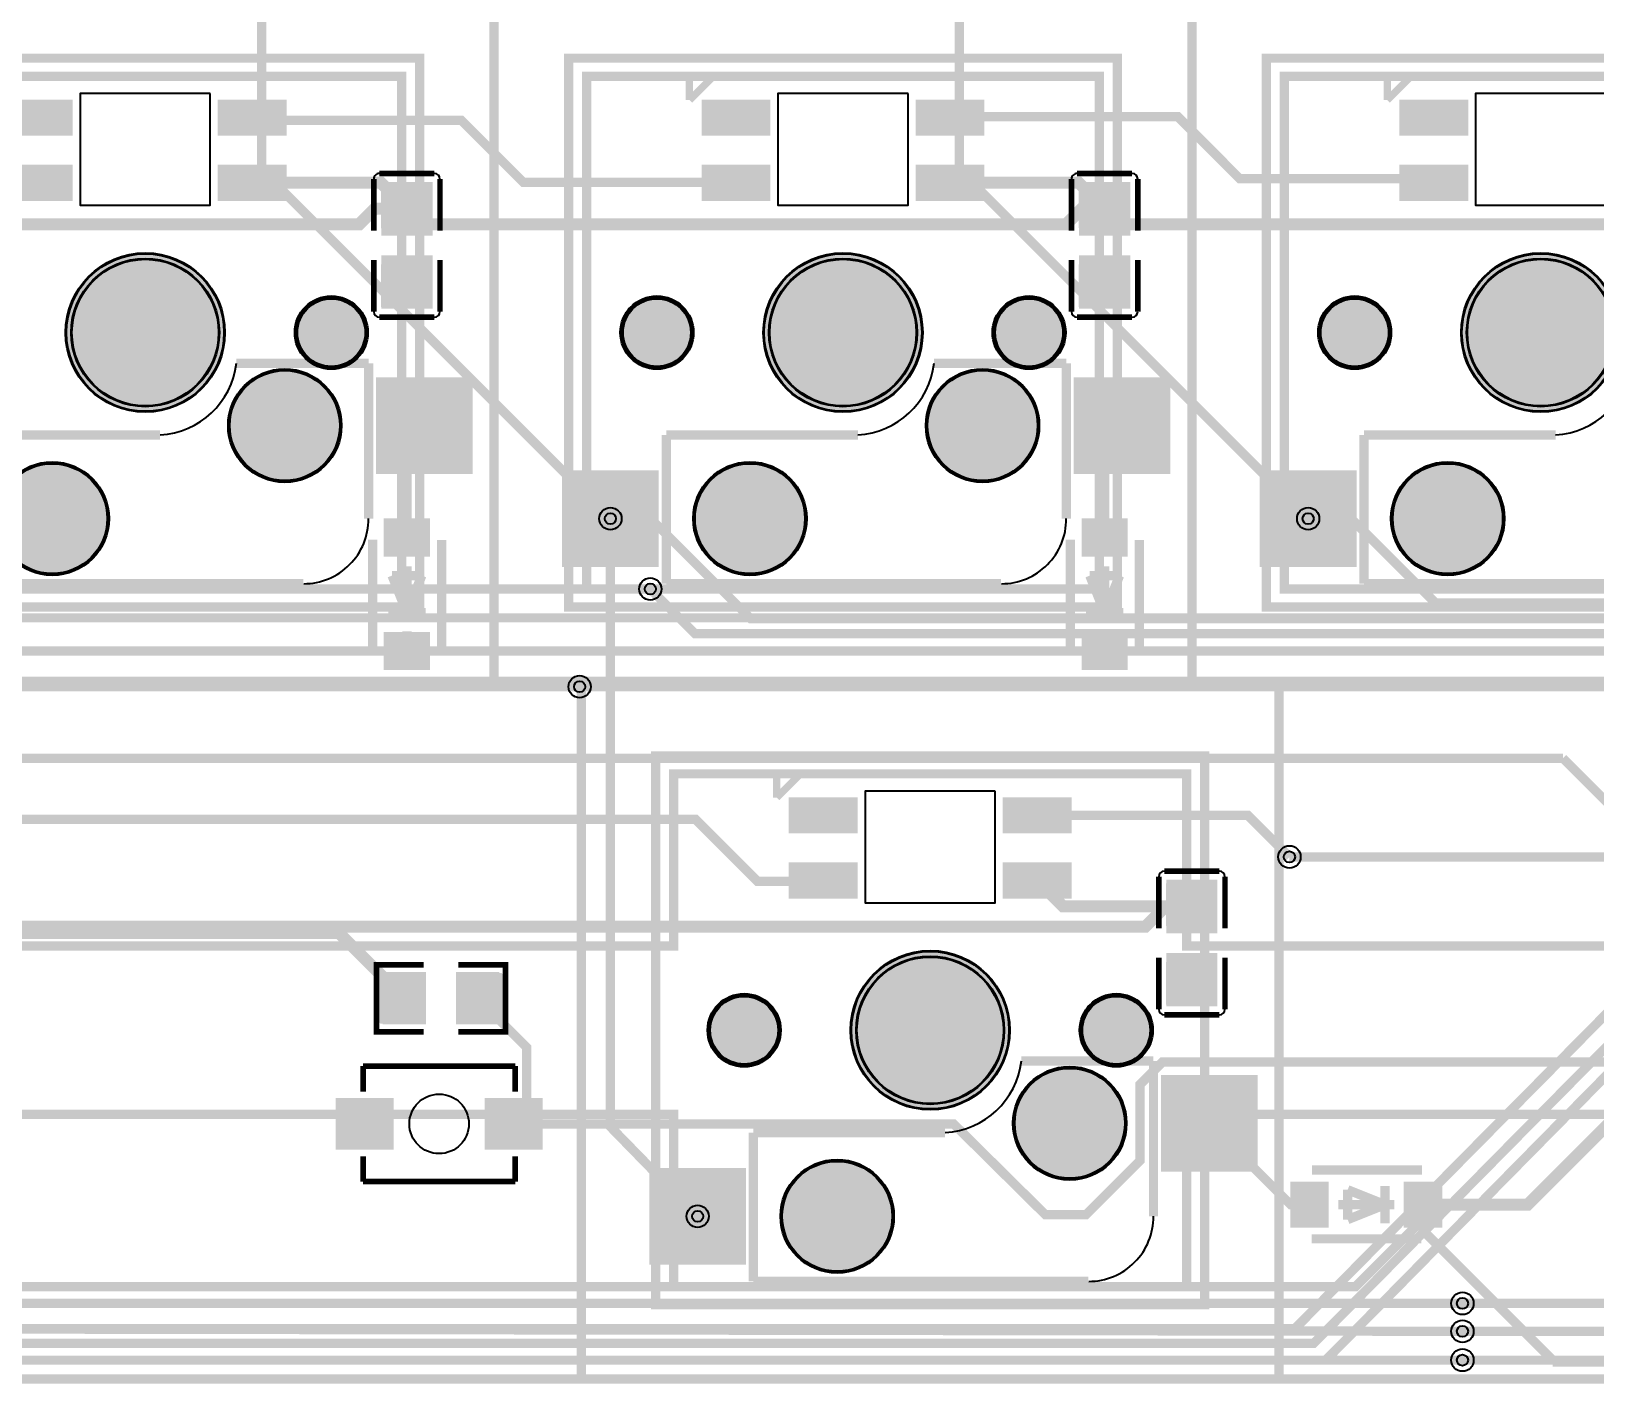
# Model space of a CAD drawing. Header units: millimetres. Extents: x 5 to 310, y -122 to -25.
# Drawn here: x 111.19 to 153.88, y -121.57 to -84.64 of the extents above; entities that cross this region are included whole.
import ezdxf

# ---------------------------------------------------------------- set-up
doc = ezdxf.new("R2010")
doc.units = ezdxf.units.MM
for name, color, linetype, true_color in [('BoardOutLine', 6, 'Continuous', 0xff00ff), ('BottomLayer', 5, 'Continuous', 0x0000ff), ('BottomPasteMaskLayer', 7, 'Continuous', 0x800000), ('BottomSilkLayer', 7, 'Continuous', 0x66cc33), ('BottomSolderMaskLayer', 7, 'Continuous', 0xaa00ff), ('Document', 7, 'Continuous', 0xffffff), ('Hole', 7, 'Continuous', 0x222222), ('Multi-Layer', 7, 'Continuous', 0xc0c0c0), ('TopLayer', 1, 'Continuous', 0xff0000), ('TopSilkLayer', 7, 'Continuous', 0xffcc00), ('TopSolderMaskLayer', 7, 'Continuous', 0x800080)]:
    doc.layers.add(name, color=color, linetype=linetype, true_color=true_color)

msp = doc.modelspace()

# ---------------------------------------------------------------- hatches: boundary and pattern name
at = {"layer": 'BottomLayer'}
for points in [[(110.4926593853188, -86.55740411480828), (112.270662941326, -86.55740411480828), (112.270662941326, -87.44640589281175), (110.4926593853188, -87.44640589281175)], [(116.3346710693422, -86.55740411480828), (118.1126746253494, -86.55740411480828), (118.1126746253494, -87.44640589281175), (116.3346710693422, -87.44640589281175)], [(129.5431038862078, -86.55740411480828), (131.321107442215, -86.55740411480828), (131.321107442215, -87.44640589281175), (129.5431038862078, -87.44640589281175)], [(135.3851155702312, -86.55740411480828), (137.1631191262384, -86.55740411480828), (137.1631191262384, -87.44640589281175), (135.3851155702312, -87.44640589281175)], [(148.5935483870969, -86.55740411480828), (150.3715519431041, -86.55740411480828), (150.3715519431041, -87.44640589281175), (148.5935483870969, -87.44640589281175)], [(110.4926593853188, -88.33540767081536), (112.270662941326, -88.33540767081536), (112.270662941326, -89.22440944881895), (110.4926593853188, -89.22440944881895)], [(116.3346710693422, -88.33540767081536), (118.1126746253494, -88.33540767081536), (118.1126746253494, -89.22440944881895), (116.3346710693422, -89.22440944881895)], [(129.5431038862078, -88.33540767081536), (131.321107442215, -88.33540767081536), (131.321107442215, -89.22440944881895), (129.5431038862078, -89.22440944881895)], [(135.3851155702312, -88.33540767081536), (137.1631191262384, -88.33540767081536), (137.1631191262384, -89.22440944881895), (135.3851155702312, -89.22440944881895)], [(148.5935483870969, -88.33540767081536), (150.3715519431041, -88.33540767081536), (150.3715519431041, -89.22440944881895), (148.5935483870969, -89.22440944881895)], [(122.12159004318, -90.19458978917964), (120.7715773431548, -90.19458978917964), (120.7715773431548, -88.78458216916431), (122.12159004318, -88.78458216916431)], [(141.172034544069, -90.19458978917964), (139.8220218440438, -90.19458978917964), (139.8220218440438, -88.78458216916431), (141.172034544069, -88.78458216916431)], [(122.12159004318, -90.784632969266), (120.7715773431548, -90.784632969266), (120.7715773431548, -92.19464058928122), (122.12159004318, -92.19464058928122)], [(141.172034544069, -90.784632969266), (139.8220218440438, -90.784632969266), (139.8220218440438, -92.19464058928122), (141.172034544069, -92.19464058928122)], [(120.6526797053596, -94.14091948183899), (123.1926847853697, -94.14091948183899), (123.1926847853697, -96.68092456184911), (120.6526797053596, -96.68092456184911)], [(139.7031242062485, -94.14091948183899), (142.2431292862586, -94.14091948183899), (142.2431292862586, -96.68092456184911), (139.7031242062485, -96.68092456184911)], [(125.7330962661924, -96.68092456184911), (128.2731013462028, -96.68092456184911), (128.2731013462028, -99.22092964185923), (125.7330962661924, -99.22092964185923)], [(144.7835407670816, -96.68092456184911), (147.3235458470918, -96.68092456184911), (147.3235458470918, -99.22092964185923), (144.7835407670816, -99.22092964185923)], [(122.0465836931676, -98.96492252984501), (122.0465836931676, -97.96492252984501), (120.8465836931675, -97.96492252984501), (120.8465836931675, -98.96492252984501)], [(141.0970281940563, -98.96492252984501), (141.0970281940563, -97.96492252984501), (139.8970281940562, -97.96492252984501), (139.8970281940562, -98.96492252984501)], [(122.0465836931676, -102.0647447294895), (122.0465836931676, -101.0647447294895), (120.8465836931675, -101.0647447294895), (120.8465836931675, -102.0647447294895)], [(141.0970281940563, -102.0647447294895), (141.0970281940563, -101.0647447294895), (139.8970281940562, -101.0647447294895), (139.8970281940562, -102.0647447294895)], [(131.924409448819, -105.6078486156972), (133.7024130048262, -105.6078486156972), (133.7024130048262, -106.4968503937008), (131.924409448819, -106.4968503937008)], [(137.7664211328424, -105.6078486156972), (139.5444246888494, -105.6078486156972), (139.5444246888494, -106.4968503937008), (137.7664211328424, -106.4968503937008)], [(131.924409448819, -107.3858521717044), (133.7024130048262, -107.3858521717044), (133.7024130048262, -108.2748539497079), (131.924409448819, -108.2748539497079)], [(137.7664211328424, -107.3858521717044), (139.5444246888494, -107.3858521717044), (139.5444246888494, -108.2748539497079), (137.7664211328424, -108.2748539497079)], [(143.5533401066803, -109.2450342900686), (142.203327406655, -109.2450342900686), (142.203327406655, -107.8350266700534), (143.5533401066803, -107.8350266700534)], [(143.5533401066803, -109.8350774701551), (142.203327406655, -109.8350774701551), (142.203327406655, -111.2450850901702), (143.5533401066803, -111.2450850901702)], [(121.9436626873255, -110.3605283210567), (121.9436626873255, -111.7375158750318), (120.8111252222504, -111.7375158750318), (120.8111252222504, -110.3605283210567)], [(122.8112268224538, -110.3605283210567), (122.8112268224538, -111.7375158750318), (123.9437642875284, -111.7375158750318), (123.9437642875284, -110.3605283210567)], [(142.0844297688597, -113.191363982728), (144.6244348488699, -113.191363982728), (144.6244348488699, -115.7313690627382), (142.0844297688597, -115.7313690627382)], [(121.0566421132844, -115.1580391160783), (121.0566421132844, -113.7980187960377), (119.5266446532894, -113.7980187960377), (119.5266446532894, -115.1580391160783)], [(123.5966471932945, -115.1580391160783), (123.5966471932945, -113.7980187960377), (125.1266446532893, -113.7980187960377), (125.1266446532893, -115.1580391160783)], [(128.1144018288037, -115.7313690627382), (130.6544069088138, -115.7313690627382), (130.6544069088138, -118.2713741427483), (128.1144018288037, -118.2713741427483)], [(146.5910337820676, -116.0839725679451), (145.5910337820676, -116.0839725679451), (145.5910337820676, -117.2839725679452), (146.5910337820676, -117.2839725679452)], [(149.690855981712, -116.0839725679451), (148.690855981712, -116.0839725679451), (148.690855981712, -117.2839725679452), (149.690855981712, -117.2839725679452)]]:
    msp.add_hatch(color=256, dxfattribs=at).paths.add_polyline_path(points)
at = {"layer": 'BottomPasteMaskLayer'}
for points in [[(110.4926593853188, -86.55740411480828), (112.270662941326, -86.55740411480828), (112.270662941326, -87.44640589281175), (110.4926593853188, -87.44640589281175)], [(116.3346710693422, -86.55740411480828), (118.1126746253494, -86.55740411480828), (118.1126746253494, -87.44640589281175), (116.3346710693422, -87.44640589281175)], [(129.5431038862078, -86.55740411480828), (131.321107442215, -86.55740411480828), (131.321107442215, -87.44640589281175), (129.5431038862078, -87.44640589281175)], [(135.3851155702312, -86.55740411480828), (137.1631191262384, -86.55740411480828), (137.1631191262384, -87.44640589281175), (135.3851155702312, -87.44640589281175)], [(148.5935483870969, -86.55740411480828), (150.3715519431041, -86.55740411480828), (150.3715519431041, -87.44640589281175), (148.5935483870969, -87.44640589281175)], [(110.4926593853188, -88.33540767081536), (112.270662941326, -88.33540767081536), (112.270662941326, -89.22440944881895), (110.4926593853188, -89.22440944881895)], [(116.3346710693422, -88.33540767081536), (118.1126746253494, -88.33540767081536), (118.1126746253494, -89.22440944881895), (116.3346710693422, -89.22440944881895)], [(129.5431038862078, -88.33540767081536), (131.321107442215, -88.33540767081536), (131.321107442215, -89.22440944881895), (129.5431038862078, -89.22440944881895)], [(135.3851155702312, -88.33540767081536), (137.1631191262384, -88.33540767081536), (137.1631191262384, -89.22440944881895), (135.3851155702312, -89.22440944881895)], [(148.5935483870969, -88.33540767081536), (150.3715519431041, -88.33540767081536), (150.3715519431041, -89.22440944881895), (148.5935483870969, -89.22440944881895)], [(122.0665481330964, -88.81457962915931), (120.7865633731267, -88.81457962915931), (120.7365506731014, -88.86459232918469), (120.7365506731014, -90.01460502921009), (120.7865633731267, -90.06459232918475), (121.1965963931928, -90.06962153924314), (121.1965963931928, -89.61960883921768), (121.6465836931675, -89.61960883921768), (121.6465836931675, -90.0596139192279), (122.0665481330964, -90.06459232918475), (122.1165608331216, -90.01460502921009), (122.1165608331216, -88.86459232918469)], [(141.1169926339853, -88.81457962915931), (139.8370078740159, -88.81457962915931), (139.7869951739904, -88.86459232918469), (139.7869951739904, -90.01460502921009), (139.8370078740159, -90.06459232918475), (140.2470408940819, -90.06962153924314), (140.2470408940819, -89.61960883921768), (140.6970281940564, -89.61960883921768), (140.6970281940564, -90.0596139192279), (141.1169926339853, -90.06459232918475), (141.1670053340108, -90.01460502921009), (141.1670053340108, -88.86459232918469)], [(122.0665481330964, -90.96459232918458), (121.6465836931675, -90.96461772923544), (121.6465836931675, -91.4096012192025), (121.1965963931928, -91.4096012192025), (121.1965963931928, -90.96962153924312), (120.7865633731267, -90.96459232918458), (120.7365506731014, -91.01460502921007), (120.7365506731014, -92.16459232918464), (120.7865633731267, -92.21460502921002), (122.0665481330964, -92.21460502921002), (122.1165608331216, -92.16459232918464), (122.1165608331216, -91.01460502921007)], [(141.1169926339853, -90.96459232918458), (140.6970281940564, -90.96461772923544), (140.6970281940564, -91.4096012192025), (140.2470408940819, -91.4096012192025), (140.2470408940819, -90.96962153924312), (139.8370078740159, -90.96459232918458), (139.7869951739904, -91.01460502921007), (139.7869951739904, -92.16459232918464), (139.8370078740159, -92.21460502921002), (141.1169926339853, -92.21460502921002), (141.1670053340108, -92.16459232918464), (141.1670053340108, -91.01460502921007)], [(120.6526797053596, -94.14091948183899), (123.1926847853697, -94.14091948183899), (123.1926847853697, -96.68092456184911), (120.6526797053596, -96.68092456184911)], [(139.7031242062485, -94.14091948183899), (142.2431292862586, -94.14091948183899), (142.2431292862586, -96.68092456184911), (139.7031242062485, -96.68092456184911)], [(125.7330962661924, -96.68092456184911), (128.2731013462028, -96.68092456184911), (128.2731013462028, -99.22092964185923), (125.7330962661924, -99.22092964185923)], [(144.7835407670816, -96.68092456184911), (147.3235458470918, -96.68092456184911), (147.3235458470918, -99.22092964185923), (144.7835407670816, -99.22092964185923)], [(122.0465836931676, -98.96492252984501), (122.0465836931676, -97.96492252984501), (120.8465836931675, -97.96492252984501), (120.8465836931675, -98.96492252984501)], [(141.0970281940563, -98.96492252984501), (141.0970281940563, -97.96492252984501), (139.8970281940562, -97.96492252984501), (139.8970281940562, -98.96492252984501)], [(122.0465836931676, -102.0647447294895), (122.0465836931676, -101.0647447294895), (120.8465836931675, -101.0647447294895), (120.8465836931675, -102.0647447294895)], [(141.0970281940563, -102.0647447294895), (141.0970281940563, -101.0647447294895), (139.8970281940562, -101.0647447294895), (139.8970281940562, -102.0647447294895)], [(131.924409448819, -105.6078486156972), (133.7024130048262, -105.6078486156972), (133.7024130048262, -106.4968503937008), (131.924409448819, -106.4968503937008)], [(137.7664211328424, -105.6078486156972), (139.5444246888494, -105.6078486156972), (139.5444246888494, -106.4968503937008), (137.7664211328424, -106.4968503937008)], [(131.924409448819, -107.3858521717044), (133.7024130048262, -107.3858521717044), (133.7024130048262, -108.2748539497079), (131.924409448819, -108.2748539497079)], [(137.7664211328424, -107.3858521717044), (139.5444246888494, -107.3858521717044), (139.5444246888494, -108.2748539497079), (137.7664211328424, -108.2748539497079)], [(143.4982981965964, -107.8650241300482), (142.2183134366269, -107.8650241300482), (142.1683007366014, -107.9150368300738), (142.1683007366014, -109.065049530099), (142.2183134366269, -109.1150368300737), (142.628346456693, -109.1200660401321), (142.628346456693, -108.6700533401066), (143.0783337566675, -108.6700533401066), (143.0783337566675, -109.1100584201168), (143.4982981965964, -109.1150368300737), (143.5483108966218, -109.065049530099), (143.5483108966218, -107.9150368300738)], [(143.4982981965964, -110.0150368300736), (143.0783337566675, -110.0150622301245), (143.0783337566675, -110.4600457200914), (142.628346456693, -110.4600457200914), (142.628346456693, -110.0200660401321), (142.2183134366269, -110.0150368300736), (142.1683007366014, -110.0650495300992), (142.1683007366014, -111.2150368300737), (142.2183134366269, -111.2650495300991), (143.4982981965964, -111.2650495300991), (143.5483108966218, -111.2150368300737), (143.5483108966218, -110.0650495300992)], [(120.6774193548388, -110.4090170180341), (120.6774193548388, -111.6890017780036), (120.727432054864, -111.7390144780289), (121.8774447548897, -111.7390144780289), (121.9274320548641, -111.6890017780036), (121.9324612649225, -111.2789687579376), (121.4824485648971, -111.2789687579376), (121.4824485648971, -110.828981457963), (121.9224536449074, -110.828981457963), (121.9274320548641, -110.4090170180341), (121.8774447548897, -110.3590043180087), (120.727432054864, -110.3590043180087)], [(122.8274320548642, -110.4090170180341), (122.827457454915, -110.828981457963), (123.2724409448817, -110.828981457963), (123.2724409448817, -111.2789687579376), (122.8324612649226, -111.2789687579376), (122.8274320548642, -111.6890017780036), (122.8774447548897, -111.7390144780289), (124.0274320548642, -111.7390144780289), (124.0774447548895, -111.6890017780036), (124.0774447548895, -110.4090170180341), (124.0274320548642, -110.3590043180087), (122.8774447548897, -110.3590043180087)], [(142.0844297688597, -113.191363982728), (144.6244348488699, -113.191363982728), (144.6244348488699, -115.7313690627382), (142.0844297688597, -115.7313690627382)], [(121.0566421132844, -115.1580391160783), (121.0566421132844, -113.7980187960377), (119.5266446532894, -113.7980187960377), (119.5266446532894, -115.1580391160783)], [(123.5966471932945, -115.1580391160783), (123.5966471932945, -113.7980187960377), (125.1266446532893, -113.7980187960377), (125.1266446532893, -115.1580391160783)], [(128.1144018288037, -115.7313690627382), (130.6544069088138, -115.7313690627382), (130.6544069088138, -118.2713741427483), (128.1144018288037, -118.2713741427483)], [(146.5910337820676, -116.0839725679451), (145.5910337820676, -116.0839725679451), (145.5910337820676, -117.2839725679452), (146.5910337820676, -117.2839725679452)], [(149.690855981712, -116.0839725679451), (148.690855981712, -116.0839725679451), (148.690855981712, -117.2839725679452), (149.690855981712, -117.2839725679452)]]:
    msp.add_hatch(color=256, dxfattribs=at).paths.add_polyline_path(points)
at = {"layer": 'BottomSolderMaskLayer'}
for points in [[(110.4418534779927, -86.50658949889328), (112.3214572372003, -86.50658949889328), (112.3214572372003, -87.4971914800973), (110.4418534779927, -87.4971914800973)], [(116.2838651620161, -86.50658949889328), (118.1634689212237, -86.50658949889328), (118.1634689212237, -87.4971914800973), (116.2838651620161, -87.4971914800973)], [(129.4923066874706, -86.50658949889328), (131.3719104466779, -86.50658949889328), (131.3719104466779, -87.4971914800973), (129.4923066874706, -87.4971914800973)], [(135.3343183714939, -86.50658949889328), (137.2139221307013, -86.50658949889328), (137.2139221307013, -87.4971914800973), (135.3343183714939, -87.4971914800973)], [(148.5427453826339, -86.50658949889328), (150.4223491418413, -86.50658949889328), (150.4223491418413, -87.4971914800973), (148.5427453826339, -87.4971914800973)], [(110.4418534779927, -88.2845930549005), (112.3214572372003, -88.2845930549005), (112.3214572372003, -89.27519503610438), (110.4418534779927, -89.27519503610438)], [(116.2838651620161, -88.2845930549005), (118.1634689212237, -88.2845930549005), (118.1634689212237, -89.27519503610438), (116.2838651620161, -89.27519503610438)], [(129.4923066874706, -88.2845930549005), (131.3719104466779, -88.2845930549005), (131.3719104466779, -89.27519503610438), (129.4923066874706, -89.27519503610438)], [(135.3343183714939, -88.2845930549005), (137.2139221307013, -88.2845930549005), (137.2139221307013, -89.27519503610438), (135.3343183714939, -89.27519503610438)], [(148.5427453826339, -88.2845930549005), (150.4223491418413, -88.2845930549005), (150.4223491418413, -89.27519503610438), (148.5427453826339, -89.27519503610438)], [(122.1459111683464, -90.22111384599077), (120.7472598784657, -90.22111384599077), (120.7472598784657, -88.75804855447905), (122.1459111683464, -88.75804855447905)], [(141.1963520087581, -90.22111384599077), (139.7977007188774, -90.22111384599077), (139.7977007188774, -88.75804855447905), (141.1963520087581, -88.75804855447905)], [(112.1273685547371, -92.87096774193549, 1), (116.4781686563374, -92.87096774193549, 1)], [(122.1459111683464, -90.75810126615544), (120.7472598784657, -90.75810126615544), (120.7472598784657, -92.22116655766706), (122.1459111683464, -92.22116655766706)], [(131.1776606553215, -92.87096774193549, 1), (135.5284607569217, -92.87096774193549, 1)], [(141.1963520087581, -90.75810126615544), (139.7977007188774, -90.75810126615544), (139.7977007188774, -92.22116655766706), (141.1963520087581, -92.22116655766706)], [(150.2282067564136, -92.87096774193549, 1), (154.5790068580138, -92.87096774193549, 1)], [(118.3823723647447, -92.87096774193549, 1), (120.3831851663703, -92.87096774193549, 1)], [(127.2726441452885, -92.87096774193549, 1), (129.2734569469141, -92.87096774193549, 1)], [(137.4326644653291, -92.87096774193549, 1), (139.4334772669547, -92.87096774193549, 1)], [(146.3231902463804, -92.87096774193549, 1), (148.324003048006, -92.87096774193549, 1)], [(116.5623698247398, -95.41097282194563, 1), (119.6631826263654, -95.41097282194563, 1)], [(135.6126619253239, -95.41097282194563, 1), (138.7134747269495, -95.41097282194563, 1)], [(120.6018755397513, -94.09011734823481), (123.2434808229618, -94.09011734823481), (123.2434808229618, -96.73172263144522), (120.6018755397513, -96.73172263144522)], [(139.6523261366524, -94.09011734823481), (142.2939314198627, -94.09011734823481), (142.2939314198627, -96.73172263144522), (139.6523261366524, -96.73172263144522)], [(110.2123571247143, -97.95097790195575, 1), (113.3131699263399, -97.95097790195575, 1)], [(129.2626492252987, -97.95097790195575, 1), (132.3634620269242, -97.95097790195575, 1)], [(148.3131953263907, -97.95097790195575, 1), (151.4140081280164, -97.95097790195575, 1)], [(125.6822981965966, -96.63012242824492), (128.3239034798069, -96.63012242824492), (128.3239034798069, -99.27172771145537), (125.6822981965966, -99.27172771145537)], [(144.7327386334775, -96.63012242824492), (147.3743439166878, -96.63012242824492), (147.3743439166878, -99.27172771145537), (144.7327386334775, -99.27172771145537)], [(122.077066334778, -98.986093539929), (122.077066334778, -97.9437601219289), (120.8161062128577, -97.9437601219289), (120.8161062128577, -98.986093539929)], [(141.1275056743661, -98.986093539929), (141.1275056743661, -97.9437601219289), (139.8665455524458, -97.9437601219289), (139.8665455524458, -98.986093539929)], [(122.077066334778, -102.0859157395735), (122.077066334778, -101.0435823215734), (120.8161062128577, -101.0435823215734), (120.8161062128577, -102.0859157395735)], [(141.1275056743661, -102.0859157395735), (141.1275056743661, -101.0435823215734), (139.8665455524458, -101.0435823215734), (139.8665455524458, -102.0859157395735)], [(131.8736151529447, -105.55705141696), (133.7532189121523, -105.55705141696), (133.7532189121523, -106.547653398164), (131.8736151529447, -106.547653398164)], [(137.7156268369681, -105.55705141696), (139.5952305961757, -105.55705141696), (139.5952305961757, -106.547653398164), (137.7156268369681, -106.547653398164)], [(131.8736151529447, -107.3350549729671), (133.7532189121523, -107.3350549729671), (133.7532189121523, -108.3256569541711), (131.8736151529447, -108.3256569541711)], [(137.7156268369681, -107.3350549729671), (139.5952305961757, -107.3350549729671), (139.5952305961757, -108.3256569541711), (137.7156268369681, -108.3256569541711)], [(143.5776594016079, -109.2715640816042), (142.1790081117274, -109.2715640816042), (142.1790081117274, -107.8084987900926), (143.5776594016079, -107.8084987900926)], [(133.5589154178311, -111.9212598425197, 1), (137.9097155194313, -111.9212598425197, 1)], [(143.5776594016079, -109.8085515017691), (142.1790081117274, -109.8085515017691), (142.1790081117274, -111.2716167932807), (143.5776594016079, -111.2716167932807)], [(121.9690604594809, -110.3351287387798), (121.9690604594809, -111.7629154573087), (120.7857228928058, -111.7629154573087), (120.7857228928058, -110.3351287387798)], [(122.7858290502982, -110.3351287387798), (122.7858290502982, -111.7629154573087), (123.9691666169731, -111.7629154573087), (123.9691666169731, -110.3351287387798)], [(129.6538989077979, -111.9212598425197, 1), (131.6547117094235, -111.9212598425197, 1)], [(139.8139192278386, -111.9212598425197, 1), (141.8147320294642, -111.9212598425197, 1)], [(137.9939166878335, -114.4612649225298, 1), (141.094729489459, -114.4612649225298, 1)], [(142.0336337312676, -113.1405679451359), (144.6752390144781, -113.1405679451359), (144.6752390144781, -115.7821732283464), (142.0336337312676, -115.7821732283464)], [(121.0820438507867, -115.1834396412644), (121.0820438507867, -113.7726182708516), (119.5012462891916, -113.7726182708516), (119.5012462891916, -115.1834396412644)], [(123.5712454557922, -115.1834396412644), (123.5712454557922, -113.7726182708516), (125.1520430173871, -113.7726182708516), (125.1520430173871, -115.1834396412644)], [(128.0636057912118, -115.6805730251462), (130.7052110744221, -115.6805730251462), (130.7052110744221, -118.3221783083566), (128.0636057912118, -118.3221783083566)], [(131.643903987808, -117.0012700025401, 1), (134.7447167894336, -117.0012700025401, 1)], [(146.6164389941684, -116.0585703666031), (145.5656388925679, -116.0585703666031), (145.5656388925679, -117.3093704682033), (146.6164389941684, -117.3093704682033)], [(149.7162611938129, -116.0585703666031), (148.6654610922126, -116.0585703666031), (148.6654610922126, -117.3093704682033), (149.7162611938129, -117.3093704682033)]]:
    msp.add_hatch(color=256, dxfattribs=at).paths.add_polyline_path(points)
at = {"layer": 'Document'}
for points in [[(121.5735839471679, -98.87183134366272), (121.5735839471679, -97.98282956565923), (121.3195834391668, -97.98282956565923), (121.3195834391668, -98.87183134366272)], [(140.6240284480571, -98.87183134366272), (140.6240284480571, -97.98282956565923), (140.3700279400559, -97.98282956565923), (140.3700279400559, -98.87183134366272)], [(121.0102108204217, -98.543459486919), (121.8992125984253, -98.543459486919), (121.8992125984253, -98.289458978918), (121.0102108204217, -98.289458978918)], [(140.0606553213108, -98.543459486919), (140.9496570993144, -98.543459486919), (140.9496570993144, -98.289458978918), (140.0606553213108, -98.289458978918)], [(121.5735839471679, -101.919837439675), (121.5735839471679, -101.0308356616714), (121.3195834391668, -101.0308356616714), (121.3195834391668, -101.919837439675)], [(140.6240284480571, -101.919837439675), (140.6240284480571, -101.0308356616714), (140.3700279400559, -101.0308356616714), (140.3700279400559, -101.919837439675)], [(146.1695707391416, -117.1203454406909), (146.1695707391416, -116.2313436626874), (145.9155702311407, -116.2313436626874), (145.9155702311407, -117.1203454406909)], [(146.4979425958852, -116.5569723139446), (145.6089408178816, -116.5569723139446), (145.6089408178816, -116.8109728219456), (146.4979425958852, -116.8109728219456)], [(149.5459486918974, -116.5569723139446), (148.6569469138938, -116.5569723139446), (148.6569469138938, -116.8109728219456), (149.5459486918974, -116.8109728219456)]]:
    msp.add_hatch(color=256, dxfattribs=at).paths.add_polyline_path(points)
at = {"layer": 'Multi-Layer'}
for points in [[(112.1527686055373, -92.87096774193549, 1), (116.4527686055373, -92.87096774193549, 1)], [(131.2030607061216, -92.87096774193549, 1), (135.5030607061216, -92.87096774193549, 1)], [(150.2536068072137, -92.87096774193549, 1), (154.5536068072137, -92.87096774193549, 1)], [(118.4077724155449, -92.87096774193549, 1), (120.3577851155702, -92.87096774193549, 1)], [(127.2980441960886, -92.87096774193549, 1), (129.248056896114, -92.87096774193549, 1)], [(137.4580645161292, -92.87096774193549, 1), (139.4080772161546, -92.87096774193549, 1)], [(146.3485902971805, -92.87096774193549, 1), (148.2986029972059, -92.87096774193549, 1)], [(116.5877698755399, -95.41097282194563, 1), (119.6377825755653, -95.41097282194563, 1)], [(135.638061976124, -95.41097282194563, 1), (138.6880746761494, -95.41097282194563, 1)], [(110.2377571755144, -97.95097790195575, 1), (113.2877698755398, -97.95097790195575, 1)], [(129.2880492760988, -97.95097790195575, 1), (132.3380619761242, -97.95097790195575, 1)], [(148.3385953771909, -97.95097790195575, 1), (151.3886080772162, -97.95097790195575, 1)], [(133.5843154686312, -111.9212598425197, 1), (137.8843154686311, -111.9212598425197, 1)], [(129.6792989585979, -111.9212598425197, 1), (131.6293116586234, -111.9212598425197, 1)], [(139.8393192786387, -111.9212598425197, 1), (141.7893319786641, -111.9212598425197, 1)], [(138.0193167386336, -114.4612649225298, 1), (141.0693294386589, -114.4612649225298, 1)], [(131.6693040386081, -117.0012700025401, 1), (134.7193167386335, -117.0012700025401, 1)]]:
    msp.add_hatch(color=256, dxfattribs=at).paths.add_polyline_path(points)
at = {"layer": 'TopSolderMaskLayer'}
for points in [[(112.1273685547371, -92.87096774193549, 1), (116.4781686563374, -92.87096774193549, 1)], [(131.1776606553215, -92.87096774193549, 1), (135.5284607569217, -92.87096774193549, 1)], [(150.2282067564136, -92.87096774193549, 1), (154.5790068580138, -92.87096774193549, 1)], [(118.3823723647447, -92.87096774193549, 1), (120.3831851663703, -92.87096774193549, 1)], [(127.2726441452885, -92.87096774193549, 1), (129.2734569469141, -92.87096774193549, 1)], [(137.4326644653291, -92.87096774193549, 1), (139.4334772669547, -92.87096774193549, 1)], [(146.3231902463804, -92.87096774193549, 1), (148.324003048006, -92.87096774193549, 1)], [(116.5623698247398, -95.41097282194563, 1), (119.6631826263654, -95.41097282194563, 1)], [(135.6126619253239, -95.41097282194563, 1), (138.7134747269495, -95.41097282194563, 1)], [(110.2123571247143, -97.95097790195575, 1), (113.3131699263399, -97.95097790195575, 1)], [(129.2626492252987, -97.95097790195575, 1), (132.3634620269242, -97.95097790195575, 1)], [(148.3131953263907, -97.95097790195575, 1), (151.4140081280164, -97.95097790195575, 1)], [(133.5589154178311, -111.9212598425197, 1), (137.9097155194313, -111.9212598425197, 1)], [(129.6538989077979, -111.9212598425197, 1), (131.6547117094235, -111.9212598425197, 1)], [(139.8139192278386, -111.9212598425197, 1), (141.8147320294642, -111.9212598425197, 1)], [(137.9939166878335, -114.4612649225298, 1), (141.094729489459, -114.4612649225298, 1)], [(131.643903987808, -117.0012700025401, 1), (134.7447167894336, -117.0012700025401, 1)]]:
    msp.add_hatch(color=256, dxfattribs=at).paths.add_polyline_path(points)

# ---------------------------------------------------------------- linework, layer by layer
at = {"layer": 'BoardOutLine', "const_width": 0.254000508001016}
msp.add_lwpolyline([(4.766217932435893, -26.19558039116077), (309.5661417322835, -26.19558039116077), (309.5661417322835, -121.445364490729), (4.766217932435893, -121.445364490729), (4.766217932435893, -26.19558039116077)], close=True, dxfattribs=at)
at = {"layer": 'BottomLayer'}
for points, const_width in [([(111.3563627127255, -88.62331724663454), (105.242570485141, -88.62331724663454), (103.7363474726949, -87.11709423418846), (98.32867665735331, -87.11709423418846)], 0.254000508001016), ([(130.2667005334011, -88.76555753111505), (124.6228092456186, -88.76555753111505), (122.9286258572518, -87.07137414274837), (117.0027940055881, -87.07137414274837)], 0.254000508001016), ([(149.3167386334771, -88.6715773431547), (144.1884683769367, -88.6715773431547), (142.4968249936501, -86.97739395478789), (136.2865125730252, -86.97739395478789)], 0.254000508001016), ([(121.4465836931674, -89.48968757937519), (120.7369316738634, -88.78003556007117), (117.223774447549, -88.78003556007117)], 0.3302006604013208), ([(140.4970281940564, -89.48968757937519), (139.7873761747524, -88.78003556007117), (136.2740665481333, -88.78003556007117)], 0.3302006604013208), ([(102.3961391922785, -89.48968757937519), (102.8226314452629, -89.91617983235972), (120.1422402844805, -89.91617983235972), (120.5687325374652, -89.48968757937519), (121.4465836931674, -89.48968757937519)], 0.3302006604013208), ([(121.4478028956059, -89.48945897891804), (121.8719837439676, -89.91617983235972), (139.4462788925578, -89.91617983235972), (139.8729997459996, -89.48945897891804), (140.4978409956821, -89.48945897891804)], 0.3302006604013208), ([(140.4970281940564, -89.48968757937519), (140.9235204470408, -89.91617983235972), (158.242316484633, -89.91617983235972), (158.6688087376176, -89.48968757937519), (159.5474726949453, -89.48968757937519)], 0.3302006604013208), ([(121.9227838455679, -95.41097282194563), (121.446532893066, -95.88722377444752), (121.446532893066, -98.46482092964186)], 0.254000508001016), ([(140.973075946152, -95.41097282194563), (140.4970789941578, -95.88696977393955), (140.4970789941578, -98.46482092964186)], 0.254000508001016), ([(128.0924561849124, -99.87299974599944), (109.5758191516381, -99.87299974599944), (107.9527559055118, -98.24993649987302), (107.9527559055118, -97.95097790195575)], 0.254000508001016), ([(280.695961391923, -100.6604013208028), (12.722885445771, -100.6604013208028), (10.59182118364243, -102.7940055880111), (10.59182118364243, -106.6040132080264), (11.86182372364737, -107.8740157480315), (11.90500381000765, -107.8308356616714), (13.74904749809503, -107.8308356616714)], 0.254000508001016), ([(307.1884683769367, -101.5646431292863), (307.1884683769367, -101.5646431292863), (33.33832867665728, -101.5646431292863)], 0.254000508001016), ([(126.1620523241047, -102.5400050800101), (126.1620523241047, -102.5400050800101), (157.277114554229, -102.5400050800101)], 0.254000508001016), ([(153.009906019812, -104.495808991618), (153.009906019812, -104.495808991618), (11.65862331724656, -104.495808991618)], 0.254000508001016), ([(159.6647193294389, -106.5532131064263), (159.6647193294389, -107.8994157988317), (159.1567183134368, -108.4074168148337), (156.9215138430277, -108.4074168148337), (153.009906019812, -104.495808991618)], 0.254000508001016), ([(132.5984251968505, -107.8536957073915), (131.018542037084, -107.8536957073915), (129.3243586487172, -106.1595123190247), (67.21615443230894, -106.1595123190247)], 0.254000508001016), ([(138.6553213106429, -106.0523241046482), (144.4064008128016, -106.0523241046482), (145.5422910845823, -107.1882143764287)], 0.254000508001016), ([(138.6553213106429, -107.8303276606553), (139.3649987299975, -108.5400050800102), (142.8783337566674, -108.5400050800102)], 0.3302006604013208), ([(71.44018288036591, -108.5394970789943), (71.99136398272799, -109.0932181864364), (141.6052832105665, -109.0932181864364), (142.1590043180088, -108.5394970789943), (142.8778257556517, -108.5394970789943)], 0.3302006604013208), ([(121.3774447548897, -111.0490220980441), (119.5900431800865, -109.261620523241), (102.8448056896114, -109.261620523241)], 0.3302006604013208), ([(123.3774447548897, -111.0490220980441), (124.714249428499, -112.3858267716537), (124.714249428499, -114.4780289560579)], 0.254000508001016), ([(136.4236728473459, -114.5288290576582), (138.8747777495555, -116.9545339090678), (139.99237998476, -116.9545339090678), (141.465582931166, -115.481330962662), (141.465582931166, -113.3985267970536), (142.0751841503684, -112.7889255778513), (155.9182118364238, -112.7889255778513), (161.8872237744476, -118.7579375158751), (169.1262382524767, -118.7579375158751)], 0.254000508001016), ([(149.1907543815087, -116.6840233680468), (152.0485140970281, -116.6840233680468), (155.0927101854204, -113.6398272796546)], 0.3302006604013208), ([(124.3614427228854, -114.4780289560579), (136.3729235458472, -114.4780289560579), (136.4236982473965, -114.5288036576073)], 0.254000508001016), ([(143.3543307086616, -114.4612649225298), (145.5770891541783, -116.6840233680468), (146.0909321818644, -116.6840233680468)], 0.254000508001016), ([(77.75209550419095, -116.6852933705867), (108.0492760985524, -116.6852933705867), (110.2870205740412, -118.9230378460756), (147.3456946913896, -118.9230378460756), (149.1897383794767, -117.0789941579884), (149.1897383794767, -116.6852933705867)], 0.254000508001016), ([(151.8542037084076, -120.0533401066802), (149.1897383794767, -117.3888747777496), (149.1897383794767, -116.6852933705867)], 0.254000508001016), ([(19.53263906527809, -119.3802387604776), (19.53263906527809, -119.3802387604776), (150.2667005334012, -119.3802387604776)], 0.254000508001016), ([(19.43103886207768, -119.9390398780797), (19.43103886207768, -119.9390398780797), (150.2667005334012, -120.1422402844806)], 0.254000508001016), ([(152.730505461011, -120.9296418592837), (152.730505461011, -120.9296418592837), (151.8542037084076, -120.0533401066802)], 0.254000508001016), ([(19.72311404622815, -120.8280416560833), (19.8247396494794, -120.9296418592837), (150.2667005334012, -120.9296418592837)], 0.254000508001016), ([(213.6397764795529, -120.9804419608841), (213.6397764795529, -120.9804419608841), (152.730505461011, -120.9804419608841)], 0.254000508001016)]:
    msp.add_lwpolyline(points, dxfattribs=dict(at, const_width=const_width))
at = {"layer": 'BottomSilkLayer'}
for points, const_width in [([(129.1621031242062, -86.52090424180847), (129.1621031242062, -86.52090424180847), (129.7971043942089, -85.88590297180598)], 0.2), ([(129.1621031242062, -85.88590297180598), (129.1621031242062, -85.88590297180598), (129.7971043942089, -85.88590297180598)], 0.2), ([(129.1621031242062, -86.52090424180847), (129.1621031242062, -86.52090424180847), (129.1621031242062, -85.88590297180598)], 0.2), ([(148.2125476250953, -86.52090424180847), (148.2125476250953, -86.52090424180847), (148.847548895098, -85.88590297180598)], 0.2), ([(148.2125476250953, -85.88590297180598), (148.2125476250953, -85.88590297180598), (148.847548895098, -85.88590297180598)], 0.2), ([(148.2125476250953, -86.52090424180847), (148.2125476250953, -86.52090424180847), (148.2125476250953, -85.88590297180598)], 0.2), ([(120.5429768859538, -88.67840995682), (120.5429768859538, -88.67840995682), (120.5429768859538, -90.08841757683523)], 0.1524003048006096), ([(122.1977901955804, -88.5260096520193), (122.1977901955804, -88.5260096520193), (120.6953771907545, -88.5260096520193)], 0.1524003048006096), ([(122.3501905003809, -90.08841757683523), (122.3501905003809, -90.08841757683523), (122.3501905003809, -88.67840995682)], 0.1524003048006096), ([(139.5934213868429, -88.67840995682), (139.5934213868429, -88.67840995682), (139.5934213868429, -90.08841757683523)], 0.1524003048006096), ([(141.2482346964694, -88.5260096520193), (141.2482346964694, -88.5260096520193), (139.7458216916434, -88.5260096520193)], 0.1524003048006096), ([(141.4006350012701, -90.08841757683523), (141.4006350012701, -90.08841757683523), (141.4006350012701, -88.67840995682)], 0.1524003048006096), ([(120.5429768859538, -92.30081280162564), (120.5429768859538, -92.30081280162564), (120.5429768859538, -90.89080518161042)], 0.1524003048006096), ([(122.3501905003809, -90.89080518161042), (122.3501905003809, -90.89080518161042), (122.3501905003809, -92.30081280162564)], 0.1524003048006096), ([(139.5934213868429, -92.30081280162564), (139.5934213868429, -92.30081280162564), (139.5934213868429, -90.89080518161042)], 0.1524003048006096), ([(141.4006350012701, -90.89080518161042), (141.4006350012701, -90.89080518161042), (141.4006350012701, -92.30081280162564)], 0.1524003048006096), ([(122.1977901955804, -92.45321310642623), (122.1977901955804, -92.45321310642623), (120.6953771907545, -92.45321310642623)], 0.1524003048006096), ([(141.2482346964694, -92.45321310642623), (141.2482346964694, -92.45321310642623), (139.7458216916434, -92.45321310642623)], 0.1524003048006096), ([(120.5134366268733, -101.5215138430277), (120.5134366268733, -101.5215138430277), (120.5134366268733, -98.52151384302772)], 0.254000508001016), ([(122.3931165862332, -101.5348742697486), (122.3931165862332, -101.5348742697486), (122.3931165862332, -98.53487426974856)], 0.254000508001016), ([(139.5638811277622, -101.5215138430277), (139.5638811277622, -101.5215138430277), (139.5638811277622, -98.52151384302772)], 0.254000508001016), ([(141.4435610871221, -101.5348742697486), (141.4435610871221, -101.5348742697486), (141.4435610871221, -98.53487426974856)], 0.254000508001016), ([(121.0401828803658, -99.50683261366531), (121.0401828803658, -99.50683261366531), (121.4465836931674, -100.5228346456694)], 0.254000508001016), ([(121.8529845059691, -99.50683261366531), (121.8529845059691, -99.50683261366531), (121.0401828803658, -99.50683261366531)], 0.254000508001016), ([(121.4465836931674, -100.7768351536704), (121.4465836931674, -100.7768351536704), (121.4465836931674, -99.25283210566431)], 0.254000508001016), ([(121.4465836931674, -100.5228346456694), (121.4465836931674, -100.5228346456694), (121.8529845059691, -99.50683261366531)], 0.254000508001016), ([(140.0906273812548, -99.50683261366531), (140.0906273812548, -99.50683261366531), (140.4970281940564, -100.5228346456694)], 0.254000508001016), ([(140.903429006858, -99.50683261366531), (140.903429006858, -99.50683261366531), (140.0906273812548, -99.50683261366531)], 0.254000508001016), ([(140.4970281940564, -100.7768351536704), (140.4970281940564, -100.7768351536704), (140.4970281940564, -99.25283210566431)], 0.254000508001016), ([(140.4970281940564, -100.5228346456694), (140.4970281940564, -100.5228346456694), (140.903429006858, -99.50683261366531)], 0.254000508001016), ([(121.9545847091695, -100.5228346456694), (121.9545847091695, -100.5228346456694), (120.9385826771654, -100.5228346456694)], 0.254000508001016), ([(141.0050292100584, -100.5228346456694), (141.0050292100584, -100.5228346456694), (139.9890271780544, -100.5228346456694)], 0.254000508001016), ([(131.5434086868174, -105.5713487426975), (131.5434086868174, -105.5713487426975), (132.1784099568201, -104.9363474726949)], 0.2), ([(131.5434086868174, -104.9363474726949), (131.5434086868174, -104.9363474726949), (132.1784099568201, -104.9363474726949)], 0.2), ([(131.5434086868174, -105.5713487426975), (131.5434086868174, -105.5713487426975), (131.5434086868174, -104.9363474726949)], 0.2), ([(143.6295402590806, -107.5764541529084), (143.6295402590806, -107.5764541529084), (142.1271272542547, -107.5764541529084)], 0.1524003048006096), ([(141.974726949454, -107.7288544577088), (141.974726949454, -107.7288544577088), (141.974726949454, -109.1388620777242)], 0.1524003048006096), ([(143.7819405638811, -109.1388620777242), (143.7819405638811, -109.1388620777242), (143.7819405638811, -107.7288544577088)], 0.1524003048006096), ([(121.9012446024892, -110.1319278638557), (120.6163068326136, -110.1319278638557), (120.6163068326136, -111.9661163322327), (121.9012446024892, -111.9661163322327)], 0.1524003048006096), ([(122.8536449072899, -110.1319278638557), (124.1385826771652, -110.1319278638557), (124.1385826771652, -111.9661163322327), (122.8536449072899, -111.9661163322327)], 0.1524003048006096), ([(141.974726949454, -111.3512573025147), (141.974726949454, -111.3512573025147), (141.974726949454, -109.9412496824993)], 0.1524003048006096), ([(143.7819405638811, -109.9412496824993), (143.7819405638811, -109.9412496824993), (143.7819405638811, -111.3512573025147)], 0.1524003048006096), ([(143.6295402590806, -111.5036576073153), (143.6295402590806, -111.5036576073153), (142.1271272542547, -111.5036576073153)], 0.1524003048006096), ([(124.4028448056897, -112.9018288036576), (124.4028448056897, -112.9018288036576), (120.2504445008892, -112.9018288036576)], 0.1524003048006096), ([(120.2504445008892, -112.9018288036576), (120.2504445008892, -112.9018288036576), (120.2504445008892, -113.5948183896368)], 0.1524003048006096), ([(124.4028448056897, -112.9018288036576), (124.4028448056897, -112.9018288036576), (124.4028448056897, -113.5948183896368)], 0.1524003048006096), ([(120.2504445008892, -116.0542291084582), (120.2504445008892, -116.0542291084582), (120.2504445008892, -115.3612395224791)], 0.1524003048006096), ([(124.4028448056897, -116.0542291084582), (124.4028448056897, -116.0542291084582), (124.4028448056897, -115.3612395224791)], 0.1524003048006096), ([(149.160985521971, -115.7374396748794), (149.160985521971, -115.7374396748794), (146.160985521971, -115.7374396748794)], 0.254000508001016), ([(124.4028448056897, -116.0542291084582), (124.4028448056897, -116.0542291084582), (120.2504445008892, -116.0542291084582)], 0.1524003048006096), ([(148.1489458978918, -116.1759715519431), (148.1489458978918, -116.1759715519431), (148.1489458978918, -117.1919735839472)], 0.254000508001016), ([(147.1329438658877, -116.2775717551435), (147.1329438658877, -116.2775717551435), (147.1329438658877, -117.0903733807469)], 0.254000508001016), ([(148.1489458978918, -116.6839725679452), (148.1489458978918, -116.6839725679452), (147.1329438658877, -116.2775717551435)], 0.254000508001016), ([(148.4029464058929, -116.6839725679452), (148.4029464058929, -116.6839725679452), (146.8789433578866, -116.6839725679452)], 0.254000508001016), ([(147.1329438658877, -117.0903733807469), (147.1329438658877, -117.0903733807469), (148.1489458978918, -116.6839725679452)], 0.254000508001016), ([(149.1476250952503, -117.6171196342393), (149.1476250952503, -117.6171196342393), (146.1476250952503, -117.6171196342393)], 0.254000508001016)]:
    msp.add_lwpolyline(points, dxfattribs=dict(at, const_width=const_width))
msp.add_circle((122.3266446532893, -114.47777495555), 0.8133096266192533, dxfattribs=at)
for centre, start, end in [((120.6953771907545, -88.67840995681992), 90, 180.0000000000347), ((122.1977901955804, -88.67840995681992), 0, 90), ((139.7458216916436, -88.67840995681992), 90, 180.0000000000347), ((141.2482346964694, -88.67840995681992), 0, 90), ((120.6953771907545, -92.30081280162553), 180.0000000000087, 270), ((122.1977901955804, -92.30081280162553), 270, 0), ((139.7458216916436, -92.30081280162553), 180.0000000000087, 270), ((141.2482346964694, -92.30081280162553), 270, 0), ((142.1271272542547, -107.7288544577088), 90, 179.9999999999913), ((143.6295402590806, -107.7288544577088), 0, 90), ((142.1271272542547, -111.3512573025147), 180.0000000000087, 270), ((143.6295402590806, -111.3512573025147), 270, 0)]:
    msp.add_arc(centre, 0.1524003048006096, start, end, dxfattribs=at)
at = {"layer": 'BottomSolderMaskLayer'}
for centre, radius in [((114.3027686055373, -92.87096774193549), 2.175400050800102), ((114.3026670053341, -92.87091694183391), 2.023627954232653), ((133.3530607061216, -92.87096774193549), 2.175400050800102), ((133.3531115062231, -92.87091694183391), 2.023627954232653), ((152.4036068072137, -92.87096774193549), 2.175400050800102), ((152.4035560071123, -92.87091694183391), 2.023627954232653), ((119.3827787655575, -92.87096774193549), 1.000406400812802), ((119.3826771653544, -92.87091694183391), 0.9490908117125983), ((128.2730505461013, -92.87096774193549), 1.000406400812802), ((128.2731013462028, -92.87091694183391), 0.9490908117125983), ((138.4330708661419, -92.87096774193549), 1.000406400812802), ((138.4331216662433, -92.87091694183391), 0.9490908117125983), ((147.3235966471932, -92.87096774193549), 1.000406400812802), ((147.3235458470918, -92.87091694183391), 0.9490908117125983), ((118.1127762255526, -95.41097282194563), 1.550406400812802), ((118.1126746253494, -95.41092202184404), 1.524983552494608), ((137.1630683261367, -95.41097282194563), 1.550406400812802), ((137.1631191262384, -95.41092202184404), 1.524983552494608), ((111.7627635255271, -97.95097790195575), 1.550406400812802), ((111.762661925324, -97.95092710185419), 1.524983552494608), ((130.8130556261115, -97.95097790195575), 1.550406400812802), ((130.8131064262129, -97.95092710185419), 1.524983552494608), ((149.8636017272036, -97.95097790195575), 1.550406400812802), ((149.8635509271021, -97.95092710185419), 1.524983552494608), ((135.7343154686312, -111.9212598425197), 2.175400050800102), ((135.7344170688343, -111.9213614427228), 2.023627954232653), ((130.6543053086107, -111.9212598425197), 1.000406400812802), ((130.6544069088138, -111.9213614427228), 0.9490908117125983), ((140.8143256286514, -111.9212598425197), 1.000406400812802), ((140.8144272288546, -111.9213614427228), 0.9490908117125983), ((139.5443230886463, -114.4612649225298), 1.550406400812802), ((139.5444246888494, -114.4613665227331), 1.524983552494608), ((133.1943103886208, -117.0012700025401), 1.550406400812802), ((133.1944119888242, -117.0013716027432), 1.524983552494608)]:
    msp.add_circle(centre, radius, dxfattribs=at)
at = {"layer": 'Document', "const_width": 0.254000508001016}
for points in [[(123.8276860553722, -102.395935991872), (104.7776479552961, -102.395935991872), (104.7776479552961, -83.34589789179573), (123.8276860553722, -83.34589789179573)], [(123.8276860553722, -83.34589789179573), (123.8276860553722, -83.34589789179573), (123.8276860553722, -102.395935991872)], [(142.8781305562611, -102.395935991872), (123.828092456185, -102.395935991872), (123.828092456185, -83.34589789179573), (142.8781305562611, -83.34589789179573)], [(142.8781305562611, -83.34589789179573), (142.8781305562611, -83.34589789179573), (142.8781305562611, -102.395935991872)], [(161.9285750571503, -102.395935991872), (142.878536957074, -102.395935991872), (142.878536957074, -83.34589789179573), (161.9285750571503, -83.34589789179573)], [(116.7918465836933, -93.70904241808486), (116.7918465836933, -93.70904241808486), (120.398704597409, -93.70904241808486)], [(120.398704597409, -93.70904241808486), (120.398704597409, -93.70904241808486), (120.398704597409, -97.95085090170187)], [(135.8422910845823, -93.70904241808486), (135.8422910845823, -93.70904241808486), (139.4491490982982, -93.70904241808486)], [(139.4491490982982, -93.70904241808486), (139.4491490982982, -93.70904241808486), (139.4491490982982, -97.95085090170187)], [(109.4766319532639, -95.66484632969276), (109.4766319532639, -95.66484632969276), (114.7090678181355, -95.66484632969276)], [(128.5270764541528, -95.66484632969276), (128.5270764541528, -95.66484632969276), (128.5270764541528, -99.72885445770895)], [(128.5270764541528, -95.66484632969276), (128.5270764541528, -95.66484632969276), (133.7595123190247, -95.66484632969276)], [(147.577520955042, -95.66484632969276), (147.577520955042, -95.66484632969276), (147.577520955042, -99.72885445770895)], [(147.577520955042, -95.66484632969276), (147.577520955042, -95.66484632969276), (152.8099568199136, -95.66484632969276)], [(118.6207010414021, -99.72885445770895), (118.6207010414021, -99.72885445770895), (109.4766827533654, -99.72885445770895)], [(137.6711455422912, -99.72885445770895), (137.6711455422912, -99.72885445770895), (128.5271272542545, -99.72885445770895)], [(156.72159004318, -99.72885445770895), (156.72159004318, -99.72885445770895), (147.5775717551435, -99.72885445770895)], [(145.2594361188724, -121.446380492761), (126.2093980187963, -121.446380492761), (126.2093980187963, -102.3963423926848), (145.2594361188724, -102.3963423926848)], [(145.2594361188724, -102.3963423926848), (145.2594361188724, -102.3963423926848), (145.2594361188724, -121.446380492761)], [(138.2235966471935, -112.7594869189738), (138.2235966471935, -112.7594869189738), (141.8304546609093, -112.7594869189738)], [(141.8304546609093, -112.7594869189738), (141.8304546609093, -112.7594869189738), (141.8304546609093, -117.0012954025909)], [(130.9083820167641, -114.7152908305818), (130.9083820167641, -114.7152908305818), (130.9083820167641, -118.779298958598)], [(130.9083820167641, -114.7152908305818), (130.9083820167641, -114.7152908305818), (136.1408178816357, -114.7152908305818)], [(140.052451104902, -118.779298958598), (140.052451104902, -118.779298958598), (130.9084328168656, -118.779298958598)]]:
    msp.add_lwpolyline(points, dxfattribs=at)
for points in [[(121.7956819913641, -100.3639319278639), (121.7956819913641, -85.37790195580396), (106.8096520193042, -85.37790195580396), (106.8096520193042, -100.3639319278639), (121.7956819913641, -100.3639319278639)], [(140.846126492253, -100.3639319278639), (140.846126492253, -85.37790195580396), (125.8600965201931, -85.37790195580396), (125.8600965201931, -100.3639319278639), (140.846126492253, -100.3639319278639)], [(159.8965709931422, -100.3639319278639), (159.8965709931422, -85.37790195580396), (144.9105410210823, -85.37790195580396), (144.9105410210823, -100.3639319278639), (159.8965709931422, -100.3639319278639)], [(143.2274320548643, -119.4143764287529), (143.2274320548643, -104.4283464566929), (128.2414020828043, -104.4283464566929), (128.2414020828043, -119.4143764287529), (143.2274320548643, -119.4143764287529)]]:
    msp.add_lwpolyline(points, close=True, dxfattribs=at)
at = {"layer": 'Document'}
for centre, radius, start, end in [((114.588210949549, -93.44929191152436), 2.218897637795276, 273.1216218796071, 353.2760570889452), ((133.6386554504381, -93.44929191152436), 2.218897637795276, 273.1216218796131, 353.2760570889455), ((152.6890999513271, -93.44929191152436), 2.218897637795276, 273.1216218796071, 353.2760570889452), ((118.629256388004, -97.95950784850695), 1.769418338836678, 270, 0.2786779233361473), ((137.679700888893, -97.95950784850695), 1.769418338836678, 270, 0.2786779233361473), ((136.0199610130492, -112.4997364124134), 2.218897637795276, 273.1216218796071, 353.2760570889452), ((140.0610064515042, -117.009952349396), 1.769418338836678, 270, 0.2786779233361473)]:
    msp.add_arc(centre, radius, start, end, dxfattribs=at)
at = {"layer": 'Hole'}
for centre in [(127.0030480060962, -97.95097790195575), (146.0535941071882, -97.95097790195575), (128.0924561849124, -99.87299974599944), (126.1620523241047, -102.5400050800101), (145.5422910845823, -107.1882143764287), (129.3843027686057, -117.0012700025401), (150.2667005334012, -119.3802387604776), (150.2667005334012, -120.1422402844806), (150.2667005334012, -120.9296418592837)]:
    msp.add_circle(centre, 0.1524003048006096, dxfattribs=at)
at = {"layer": 'Multi-Layer'}
for points in [[(116.0792227584454, -86.33893827787666), (112.5232156464312, -86.33893827787666), (112.5232156464312, -89.39494538989084), (116.0792227584454, -89.39494538989084)], [(135.1296672593346, -86.33893827787666), (131.5736601473204, -86.33893827787666), (131.5736601473204, -89.39494538989084), (135.1296672593346, -89.39494538989084)], [(154.1801117602236, -86.33893827787666), (150.6241046482094, -86.33893827787666), (150.6241046482094, -89.39494538989084), (154.1801117602236, -89.39494538989084)], [(137.5109728219456, -105.3893827787656), (133.9549657099315, -105.3893827787656), (133.9549657099315, -108.4453898907799), (137.5109728219456, -108.4453898907799)]]:
    msp.add_lwpolyline(points, close=True, dxfattribs=at)
for centre, radius in [((114.3027686055373, -92.87096774193549), 2.15), ((114.3026670053341, -92.87091694183391), 2), ((133.3530607061216, -92.87096774193549), 2.15), ((133.3531115062231, -92.87091694183391), 2), ((152.4036068072137, -92.87096774193549), 2.15), ((152.4035560071123, -92.87091694183391), 2), ((119.3827787655575, -92.87096774193549), 0.9750063500127002), ((119.3826771653544, -92.87091694183391), 0.9249936499873002), ((128.2730505461013, -92.87096774193549), 0.9750063500127002), ((128.2731013462028, -92.87091694183391), 0.9249936499873002), ((138.4330708661419, -92.87096774193549), 0.9750063500127002), ((138.4331216662433, -92.87091694183391), 0.9249936499873002), ((147.3235966471932, -92.87096774193549), 0.9750063500127002), ((147.3235458470918, -92.87091694183391), 0.9249936499873002), ((118.1127762255526, -95.41097282194563), 1.5250063500127), ((118.1126746253494, -95.41092202184404), 1.5), ((137.1630683261367, -95.41097282194563), 1.5250063500127), ((137.1631191262384, -95.41092202184404), 1.5), ((111.7627635255271, -97.95097790195575), 1.5250063500127), ((111.762661925324, -97.95092710185419), 1.5), ((130.8130556261115, -97.95097790195575), 1.5250063500127), ((130.8131064262129, -97.95092710185419), 1.5), ((149.8636017272036, -97.95097790195575), 1.5250063500127), ((149.8635509271021, -97.95092710185419), 1.5), ((127.0030480060962, -97.95097790195575), 0.3048006096012192), ((146.0535941071882, -97.95097790195575), 0.3048006096012192), ((128.0924561849124, -99.87299974599944), 0.3048006096012192), ((126.1620523241047, -102.5400050800101), 0.3048006096012192), ((145.5422910845823, -107.1882143764287), 0.3048006096012192), ((135.7343154686312, -111.9212598425197), 2.15), ((135.7344170688343, -111.9213614427228), 2), ((130.6543053086107, -111.9212598425197), 0.9750063500127002), ((140.8143256286514, -111.9212598425197), 0.9750063500127002), ((130.6544069088138, -111.9213614427228), 0.9249936499873002), ((140.8144272288546, -111.9213614427228), 0.9249936499873002), ((139.5443230886463, -114.4612649225298), 1.5250063500127), ((139.5444246888494, -114.4613665227331), 1.5), ((133.1943103886208, -117.0012700025401), 1.5250063500127), ((133.1944119888242, -117.0013716027432), 1.5), ((129.3843027686057, -117.0012700025401), 0.3048006096012192), ((150.2667005334012, -119.3802387604776), 0.3048006096012192), ((150.2667005334012, -120.1422402844806), 0.3048006096012192), ((150.2667005334012, -120.9296418592837), 0.3048006096012192)]:
    msp.add_circle(centre, radius, dxfattribs=at)
at = {"layer": 'TopLayer', "const_width": 0.254000508001016}
for points in [[(117.4777749555501, -78.90043180086354), (117.4777749555501, -88.4257048514097), (127.0030480060962, -97.95097790195575)], [(136.528321056642, -78.90043180086354), (136.528321056642, -88.4257048514097), (146.0535941071882, -97.95097790195575)], [(127.0027940055881, -97.95021590043189), (128.1000762001524, -97.95021590043189), (130.8356616713236, -100.6858013716028), (186.1823723647449, -100.6858013716028), (190.957581915164, -105.4610109220218), (192.2783845567692, -105.4610109220218), (193.1165862331725, -106.2992125984252)], [(127.0030480060962, -97.95097790195575), (127.0030480060962, -114.5570231140463), (129.3843027686057, -117.0012700025401)], [(146.0528321056643, -97.95021590043189), (147.2263144526289, -97.95021590043189), (149.5300990601982, -100.254000508001), (186.0045720091441, -100.254000508001)], [(183.1597663195328, -103.3274066548134), (183.1597663195328, -103.2512065024131), (181.0007620015242, -101.0922021844044), (129.3116586233173, -101.0922021844044), (128.0924561849124, -99.87299974599944)], [(90.98298196596396, -102.5400050800101), (90.98298196596396, -102.5400050800101), (126.1620523241047, -102.5400050800101)], [(145.5422910845823, -107.1882143764287), (145.5422910845823, -107.1882143764287), (196.3423926847854, -107.1882143764287)], [(34.13258826517654, -117.0002540005081), (34.13258826517654, -118.003556007112), (36.60147320294641, -120.472440944882), (146.202692405385, -120.472440944882), (158.0391160782322, -108.4836169672339)], [(57.94513589027178, -116.9926339852679), (57.94513589027178, -118.5750571501143), (59.43611887223778, -120.0660401320803), (145.6946913893828, -120.0660401320803), (157.2263144526289, -108.4074168148337)], [(10.32004064008129, -117.0002540005081), (10.32004064008129, -118.8544577089154), (12.39522479044968, -120.9296418592837), (146.5328930657861, -120.9296418592837), (158.6995173990349, -108.5852171704344)], [(150.2667005334012, -120.1422402844806), (159.0551181102362, -120.1422402844806), (162.0777241554486, -117.1196342392685)], [(150.2667005334012, -119.3802387604776), (159.0551181102362, -119.3802387604776), (159.6393192786386, -118.7960375920752)], [(150.2667259334519, -120.9296672593346), (159.4106934213869, -120.9296672593346), (161.188722377445, -119.1516383032766)]]:
    msp.add_lwpolyline(points, dxfattribs=at)
at = {"layer": 'TopSilkLayer', "const_width": 0.254000508001016}
for points in [[(107.3031242062484, -85.87007874015752), (121.3031242062484, -85.87007874015752), (121.3031242062484, -99.86946913893827), (107.3031242062484, -99.86946913893827), (107.3031242062484, -85.87007874015752)], [(126.3531369062739, -85.87007874015752), (140.3531369062739, -85.87007874015752), (140.3531369062739, -99.86946913893827), (126.3531369062739, -99.86946913893827), (126.3531369062739, -85.87007874015752)], [(145.4031242062486, -85.87007874015752), (159.4031242062483, -85.87007874015752), (159.4031242062483, -99.86946913893827), (145.4031242062486, -99.86946913893827), (145.4031242062486, -85.87007874015752)]]:
    msp.add_lwpolyline(points, close=True, dxfattribs=at)
for points in [[(182.3581407162815, -109.6204724409449), (142.7341376682755, -109.6204724409449), (142.7341376682755, -104.9199644399289), (128.7331216662433, -104.9199644399289), (128.7331216662433, -104.9199644399289), (128.7331216662433, -109.6204724409449), (89.10924561849106, -109.6204724409449)], [(89.10924561849106, -114.2189484378969), (128.7331216662433, -114.2189484378969), (128.7331216662433, -118.9194310388622), (142.7341376682755, -118.9194310388622), (142.7341376682755, -114.2189484378969), (182.3581407162815, -114.2189484378969)]]:
    msp.add_lwpolyline(points, dxfattribs=at)
at = {"layer": 'TopSolderMaskLayer'}
for centre, radius in [((114.3027686055373, -92.87096774193549), 2.175400050800102), ((114.3026670053341, -92.87091694183391), 2.023627954232653), ((133.3530607061216, -92.87096774193549), 2.175400050800102), ((133.3531115062231, -92.87091694183391), 2.023627954232653), ((152.4036068072137, -92.87096774193549), 2.175400050800102), ((152.4035560071123, -92.87091694183391), 2.023627954232653), ((119.3827787655575, -92.87096774193549), 1.000406400812802), ((119.3826771653544, -92.87091694183391), 0.9490908117125983), ((128.2730505461013, -92.87096774193549), 1.000406400812802), ((128.2731013462028, -92.87091694183391), 0.9490908117125983), ((138.4330708661419, -92.87096774193549), 1.000406400812802), ((138.4331216662433, -92.87091694183391), 0.9490908117125983), ((147.3235966471932, -92.87096774193549), 1.000406400812802), ((147.3235458470918, -92.87091694183391), 0.9490908117125983), ((118.1127762255526, -95.41097282194563), 1.550406400812802), ((118.1126746253494, -95.41092202184404), 1.524983552494608), ((137.1630683261367, -95.41097282194563), 1.550406400812802), ((137.1631191262384, -95.41092202184404), 1.524983552494608), ((111.7627635255271, -97.95097790195575), 1.550406400812802), ((111.762661925324, -97.95092710185419), 1.524983552494608), ((130.8130556261115, -97.95097790195575), 1.550406400812802), ((130.8131064262129, -97.95092710185419), 1.524983552494608), ((149.8636017272036, -97.95097790195575), 1.550406400812802), ((149.8635509271021, -97.95092710185419), 1.524983552494608), ((135.7343154686312, -111.9212598425197), 2.175400050800102), ((135.7344170688343, -111.9213614427228), 2.023627954232653), ((130.6543053086107, -111.9212598425197), 1.000406400812802), ((130.6544069088138, -111.9213614427228), 0.9490908117125983), ((140.8143256286514, -111.9212598425197), 1.000406400812802), ((140.8144272288546, -111.9213614427228), 0.9490908117125983), ((139.5443230886463, -114.4612649225298), 1.550406400812802), ((139.5444246888494, -114.4613665227331), 1.524983552494608), ((133.1943103886208, -117.0012700025401), 1.550406400812802), ((133.1944119888242, -117.0013716027432), 1.524983552494608)]:
    msp.add_circle(centre, radius, dxfattribs=at)

doc.saveas('drawing.dxf')
